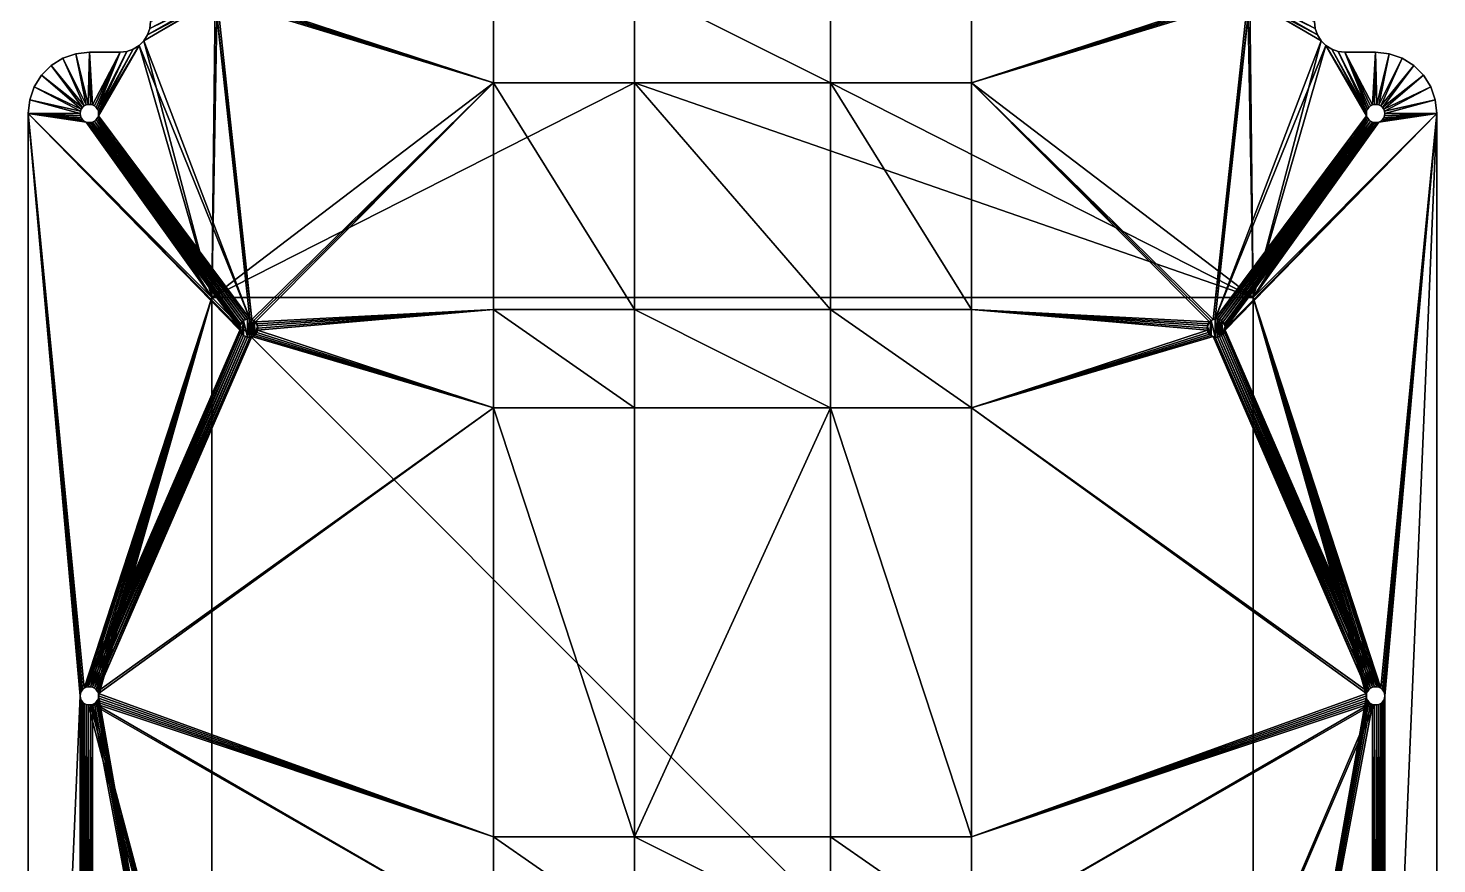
# Model space of a CAD drawing. Extents: x -115 to 115, y -220 to 220.
# Drawn here: x -115 to 115, y -42.4 to 93.9 of the extents above; entities that cross this region are included whole.
import ezdxf

# ---------------------------------------------------------------- set-up
doc = ezdxf.new("R2010")
doc.units = 0
doc.header["$MEASUREMENT"] = 0
doc.layers.get('0').update_dxf_attribs({"linetype": 'CONTINUOUS'})

msp = doc.modelspace()

# ---------------------------------------------------------------- meshes
at = {"color": 0}
mesh = msp.add_polyface(dxfattribs=at)
corners = [(-103.88, 79.01), (-79.53, 46.4), (-79.85, 46.23), (-104.15, 78.77), (-80.12, 45.99), (-103.67, 79.3), (-79.18, 46.49), (-104.47, 78.6), (-80.33, 45.7), (-84.47, 98.6), (-84.15, 98.77), (-78.47, 46.4), (-78.82, 46.49), (-103.54, 79.64), (-104.82, 78.51), (-80.46, 45.36), (-105.18, 78.51), (-80.5, 45), (-96.88, 91.09), (-96.09, 91.88), (-84.82, 98.51), (-95.5, 92.83), (-85.53, 98.6), (-85.18, 98.51), (-95.13, 93.89), (-85.85, 98.77), (-95, 95), (-86.12, 99.01), (-115, 80), (-80.46, 44.64), (-84.15, 98.77, 4), (-84.47, 98.6, 4), (-85, 50, 4), (-96.88, 91.09, 4), (-103.54, 79.64, 4), (-84.82, 98.51, 4), (-96.09, 91.88, 4), (-95.5, 92.83, 4), (-85.53, 98.6, 4), (-85.18, 98.51, 4), (-95.13, 93.89, 4), (-85.85, 98.77, 4), (-95, 95, 4), (-78.82, 46.49, 4), (-79.18, 46.49, 4)]
mesh.append_faces([[corners[k] for k in face] for face in [(0, 1, 2), (3, 2, 4), (5, 6, 1), (5, 1, 0), (7, 4, 8), (9, 10, 11), (9, 11, 12), (13, 6, 5), (13, 12, 6), (14, 8, 15), (16, 15, 17), (18, 12, 13), (19, 12, 18), (19, 9, 12), (19, 20, 9), (21, 20, 19), (21, 22, 23), (21, 23, 20), (24, 22, 21), (24, 25, 22), (26, 25, 24), (26, 27, 25), (28, 17, 29), (30, 31, 32), (32, 33, 34), (35, 36, 31), (32, 36, 33), (31, 36, 32), (35, 37, 36), (38, 37, 39), (39, 37, 35), (38, 40, 37), (41, 40, 38), (41, 42, 40), (21, 36, 37), (21, 19, 36), (24, 37, 40), (24, 40, 42), (24, 21, 37), (26, 24, 42), (6, 43, 44), (6, 12, 43), (1, 6, 44)]])
mesh = msp.add_polyface(dxfattribs=at)
corners = [(-16, 85), (16, 48), (-16, 48), (-16, 101), (16, 85), (-77.5, 45), (-39, 48), (-77.54, 44.64), (-77.54, 45.36), (-77.67, 45.7), (-77.88, 45.99), (-39, 85), (-78.15, 46.23), (-78.47, 46.4), (-84.15, 98.77), (-83.88, 99.01), (-83.67, 99.3), (-83.54, 99.64), (-39, 101), (16, 85, 4), (-16, 101, 4), (-16, 85, 4), (-39, 85, 4), (-85, 50, 4), (-83.88, 99.01, 4), (-84.15, 98.77, 4), (-83.67, 99.3, 4), (-39, 101, 4), (-83.54, 99.64, 4), (-39, 48, 4), (-16, 48, 4), (-77.54, 45.36, 4), (-77.67, 45.7, 4), (-77.88, 45.99, 4), (-78.15, 46.23, 4), (-78.47, 46.4, 4), (-78.82, 46.49), (-78.82, 46.49, 4), (85, 50, 4), (-85, 50, 64)]
mesh.append_faces([[corners[k] for k in face] for face in [(0, 1, 2), (3, 4, 0), (5, 6, 7), (8, 6, 5), (9, 6, 8), (10, 6, 9), (11, 0, 2), (11, 2, 6), (11, 6, 10), (12, 11, 10), (13, 11, 12), (14, 11, 13), (14, 15, 11), (16, 11, 15), (17, 18, 11), (17, 11, 16), (19, 20, 21), (22, 23, 21), (24, 25, 22), (22, 25, 23), (22, 26, 24), (27, 28, 22), (22, 28, 26), (6, 2, 29), (29, 2, 30), (11, 18, 22), (22, 18, 27), (0, 11, 21), (21, 11, 22), (3, 0, 20), (20, 0, 21), (9, 31, 32), (10, 32, 33), (10, 9, 32), (12, 33, 34), (12, 10, 33), (13, 34, 35), (13, 12, 34), (36, 35, 37), (36, 13, 35), (38, 23, 39), (33, 32, 31), (34, 33, 31)]])
mesh = msp.add_polyface(dxfattribs=at)
corners = [(39, 48), (77.88, 45.99), (77.67, 45.7), (77.54, 45.36), (77.5, 45), (77.54, 44.64), (39, 85), (83.54, 99.64), (83.67, 99.3), (83.88, 99.01), (84.15, 98.77), (78.47, 46.4), (78.15, 46.23), (39, 101), (16, 85), (16, 48), (-16, 85), (-16, 101), (16, 101), (84.15, 98.77, 4), (39, 85, 4), (85, 50, 4), (83.54, 99.64, 4), (83.67, 99.3, 4), (83.88, 99.01, 4), (39, 101, 4), (16, 85, 4), (16, 101, 4), (-16, 101, 4), (-85, 50, 4), (-16, 85, 4), (16, 48, 4), (39, 48, 4), (78.82, 46.49), (79.18, 46.49, 4), (78.82, 46.49, 4), (78.47, 46.4, 4), (78.15, 46.23, 4), (77.88, 45.99, 4), (-85, 50, 64), (85, 50, 64)]
mesh.append_faces([[corners[k] for k in face] for face in [(0, 1, 2), (0, 2, 3), (0, 3, 4), (0, 4, 5), (6, 7, 8), (6, 8, 9), (6, 9, 10), (6, 1, 0), (6, 10, 11), (6, 11, 12), (6, 12, 1), (13, 7, 6), (14, 6, 0), (14, 0, 15), (16, 14, 15), (17, 18, 14), (19, 20, 21), (22, 20, 23), (23, 20, 24), (24, 20, 19), (22, 25, 20), (20, 26, 21), (27, 28, 26), (29, 21, 30), (30, 21, 26), (15, 0, 31), (31, 0, 32), (14, 18, 26), (26, 18, 27), (6, 14, 20), (20, 14, 26), (13, 6, 25), (25, 6, 20), (33, 34, 35), (11, 35, 36), (11, 33, 35), (12, 36, 37), (12, 11, 36), (1, 37, 38), (1, 12, 37), (2, 1, 38), (21, 39, 40), (37, 36, 35)]])
mesh = msp.add_polyface(dxfattribs=at)
corners = [(115, 80), (80.46, 44.64), (80.5, 45), (105.18, 78.51), (80.46, 45.36), (104.82, 78.51), (80.33, 45.7), (104.47, 78.6), (80.12, 45.99), (104.15, 78.77), (79.85, 46.23), (103.88, 79.01), (79.53, 46.4), (103.67, 79.3), (79.18, 46.49), (103.54, 79.64), (78.82, 46.49), (96.88, 91.09), (96.09, 91.88), (85.85, 98.77), (95, 95), (95.13, 93.89), (86.12, 99.01), (85.53, 98.6), (95.5, 92.83), (85.18, 98.51), (84.82, 98.51), (84.47, 98.6), (78.47, 46.4), (84.15, 98.77), (103.54, 79.64, 4), (96.88, 91.09, 4), (85, 50, 4), (96.09, 91.88, 4), (95, 95, 4), (85.85, 98.77, 4), (95.13, 93.89, 4), (85.53, 98.6, 4), (95.5, 92.83, 4), (85.18, 98.51, 4), (84.82, 98.51, 4), (84.47, 98.6, 4), (84.15, 98.77, 4), (79.85, 46.23, 4), (79.53, 46.4, 4), (79.18, 46.49, 4)]
mesh.append_faces([[corners[k] for k in face] for face in [(0, 1, 2), (3, 2, 4), (5, 4, 6), (7, 6, 8), (9, 8, 10), (11, 10, 12), (13, 12, 14), (13, 11, 12), (15, 14, 16), (15, 13, 14), (17, 15, 16), (18, 17, 16), (19, 20, 21), (19, 22, 20), (23, 19, 21), (23, 21, 24), (25, 23, 24), (26, 25, 24), (26, 24, 18), (27, 26, 18), (27, 18, 16), (27, 16, 28), (29, 27, 28), (30, 31, 32), (31, 33, 32), (34, 35, 36), (36, 37, 38), (35, 37, 36), (37, 39, 38), (38, 40, 33), (39, 40, 38), (33, 41, 32), (40, 41, 33), (41, 42, 32), (21, 20, 34), (21, 34, 36), (24, 36, 38), (24, 21, 36), (18, 24, 38), (12, 43, 44), (14, 44, 45), (14, 12, 44), (16, 14, 45)]])
mesh = msp.add_polyface(dxfattribs=at)
corners = [(105, 90), (105.18, 81.49), (104.82, 81.49), (104.47, 81.4), (100, 90), (104.15, 81.23), (103.88, 80.99), (103.67, 80.7), (98.89, 90.13), (103.54, 80.36), (97.83, 90.5), (103.5, 80), (96.88, 91.09), (103.54, 79.64), (105.18, 81.49, 4), (105, 90, 4), (104.82, 81.49, 4), (104.47, 81.4, 4), (100, 90, 4), (104.15, 81.23, 4), (103.88, 80.99, 4), (103.67, 80.7, 4), (98.89, 90.13, 4), (103.54, 80.36, 4), (97.83, 90.5, 4), (103.5, 80, 4), (96.88, 91.09, 4), (103.54, 79.64, 4), (96.09, 91.88), (95.5, 92.83, 4), (96.09, 91.88, 4)]
mesh.append_faces([[corners[k] for k in face] for face in [(0, 1, 2), (0, 2, 3), (4, 0, 3), (4, 3, 5), (4, 5, 6), (4, 6, 7), (8, 4, 7), (8, 7, 9), (10, 8, 9), (10, 9, 11), (12, 10, 11), (12, 11, 13), (14, 15, 16), (16, 15, 17), (17, 18, 19), (19, 18, 20), (20, 18, 21), (15, 18, 17), (18, 22, 21), (21, 22, 23), (22, 24, 23), (23, 24, 25), (24, 26, 25), (25, 26, 27), (28, 29, 30), (12, 30, 26), (12, 28, 30), (10, 26, 24), (10, 12, 26), (8, 24, 22), (8, 22, 18), (8, 10, 24), (4, 8, 18), (0, 4, 18), (0, 18, 15), (2, 14, 16), (3, 16, 17), (3, 2, 16), (5, 17, 19), (5, 3, 17), (6, 19, 20), (6, 5, 19), (7, 6, 20)]])
mesh = msp.add_polyface(dxfattribs=at)
corners = [(-107.23, 89.75), (-105, 90), (-105.18, 81.49), (-105.53, 81.4), (-109.34, 89.01), (-105.85, 81.23), (-114.01, 84.34), (-106.46, 80.36), (-114.75, 82.23), (-106.33, 80.7), (-111.23, 87.82), (-106.12, 80.99), (-112.82, 86.23), (-106.46, 80.36, 4), (-114.75, 82.23, 4), (-106.5, 80, 4), (-105.18, 81.49, 4), (-107.23, 89.75, 4), (-105.53, 81.4, 4), (-105, 90, 4), (-109.34, 89.01, 4), (-105.85, 81.23, 4), (-114.01, 84.34, 4), (-106.33, 80.7, 4), (-111.23, 87.82, 4), (-106.12, 80.99, 4), (-112.82, 86.23, 4), (-115, 80)]
mesh.append_faces([[corners[k] for k in face] for face in [(0, 1, 2), (0, 2, 3), (4, 3, 5), (4, 0, 3), (6, 7, 8), (6, 9, 7), (10, 4, 5), (10, 5, 11), (12, 11, 9), (12, 9, 6), (12, 10, 11), (13, 14, 15), (16, 17, 18), (19, 17, 16), (17, 20, 18), (18, 20, 21), (13, 22, 14), (23, 22, 13), (20, 24, 21), (21, 24, 25), (23, 26, 22), (25, 26, 23), (24, 26, 25), (1, 0, 19), (19, 0, 17), (17, 4, 20), (0, 4, 17), (20, 10, 24), (4, 10, 20), (24, 12, 26), (10, 12, 24), (26, 6, 22), (12, 6, 26), (22, 8, 14), (6, 8, 22), (8, 27, 14), (3, 16, 18), (3, 2, 16), (5, 18, 21), (5, 3, 18), (11, 21, 25), (11, 5, 21), (9, 11, 25)]])
mesh = msp.add_polyface(dxfattribs=at)
corners = [(-96.88, 91.09), (-103.54, 79.64), (-103.5, 80), (-97.83, 90.5), (-103.54, 80.36), (-98.89, 90.13), (-103.67, 80.7), (-100, 90), (-103.88, 80.99), (-104.15, 81.23), (-104.47, 81.4), (-105, 90), (-104.82, 81.49), (-105.18, 81.49), (-103.54, 79.64, 4), (-96.88, 91.09, 4), (-103.5, 80, 4), (-97.83, 90.5, 4), (-103.54, 80.36, 4), (-98.89, 90.13, 4), (-103.67, 80.7, 4), (-100, 90, 4), (-103.88, 80.99, 4), (-104.15, 81.23, 4), (-104.47, 81.4, 4), (-105, 90, 4), (-104.82, 81.49, 4), (-105.18, 81.49, 4), (-96.09, 91.88), (-96.09, 91.88, 4)]
mesh.append_faces([[corners[k] for k in face] for face in [(0, 1, 2), (3, 2, 4), (3, 0, 2), (5, 4, 6), (5, 3, 4), (7, 5, 6), (7, 6, 8), (7, 8, 9), (7, 9, 10), (11, 10, 12), (11, 12, 13), (11, 7, 10), (14, 15, 16), (15, 17, 16), (16, 17, 18), (17, 19, 18), (18, 19, 20), (19, 21, 20), (20, 21, 22), (22, 21, 23), (23, 21, 24), (24, 25, 26), (26, 25, 27), (21, 25, 24), (7, 11, 25), (7, 25, 21), (5, 7, 21), (5, 21, 19), (3, 19, 17), (3, 5, 19), (0, 17, 15), (0, 3, 17), (28, 15, 29), (28, 0, 15), (8, 20, 22), (9, 22, 23), (9, 8, 22), (10, 23, 24), (10, 9, 23), (12, 24, 26), (12, 10, 24), (13, 26, 27), (13, 12, 26)]])
mesh = msp.add_polyface(dxfattribs=at)
corners = [(106.46, 80.36), (114.01, 84.34), (114.75, 82.23), (106.33, 80.7), (112.82, 86.23), (106.12, 80.99), (111.23, 87.82), (105.85, 81.23), (109.34, 89.01), (105.53, 81.4), (107.23, 89.75), (105.18, 81.49), (105, 90), (114.01, 84.34, 4), (106.46, 80.36, 4), (114.75, 82.23, 4), (106.33, 80.7, 4), (112.82, 86.23, 4), (106.12, 80.99, 4), (111.23, 87.82, 4), (105.85, 81.23, 4), (109.34, 89.01, 4), (105.53, 81.4, 4), (107.23, 89.75, 4), (105.18, 81.49, 4), (105, 90, 4), (115, 80, 4), (104.82, 81.49)]
mesh.append_faces([[corners[k] for k in face] for face in [(0, 1, 2), (3, 4, 1), (3, 1, 0), (5, 4, 3), (6, 5, 7), (6, 4, 5), (8, 6, 7), (8, 7, 9), (10, 8, 9), (10, 9, 11), (12, 10, 11), (13, 14, 15), (13, 16, 14), (17, 16, 13), (17, 18, 16), (17, 19, 18), (18, 19, 20), (19, 21, 20), (20, 21, 22), (22, 23, 24), (21, 23, 22), (23, 25, 24), (26, 2, 15), (15, 1, 13), (2, 1, 15), (13, 4, 17), (1, 4, 13), (17, 6, 19), (4, 6, 17), (19, 8, 21), (6, 8, 19), (21, 10, 23), (8, 10, 21), (23, 12, 25), (10, 12, 23), (5, 16, 18), (7, 18, 20), (7, 5, 18), (9, 20, 22), (9, 7, 20), (11, 22, 24), (11, 9, 22), (27, 11, 24)]])
mesh = msp.add_polyface(dxfattribs=at)
corners = [(-115, 80), (-106.5, 80), (-106.46, 79.64), (-106.33, 79.3), (-106.12, 79.01), (-105.85, 78.77), (-105.53, 78.6), (-114.75, 82.23), (-106.46, 80.36), (-106.5, 80, 4), (-115, 80, 4), (-106.46, 79.64, 4), (-106.33, 79.3, 4), (-106.12, 79.01, 4), (-105.85, 78.77, 4), (-105.53, 78.6, 4), (-114.75, 82.23, 4), (-103.54, 80.36), (-103.5, 80), (-103.5, 80, 4), (-103.54, 80.36, 4), (-103.67, 80.7), (-103.67, 80.7, 4), (-103.88, 80.99), (-106.33, 80.7), (-106.12, 80.99, 4), (-106.33, 80.7, 4), (-106.46, 80.36, 4), (-104.47, 78.6), (-104.47, 78.6, 4), (-104.15, 78.77, 4), (-104.15, 78.77), (-103.88, 79.01), (-103.88, 79.01, 4), (-103.67, 79.3, 4), (-103.67, 79.3), (-103.54, 79.64), (-103.54, 79.64, 4)]
mesh.append_faces([[corners[k] for k in face] for face in [(0, 1, 2), (0, 2, 3), (0, 3, 4), (0, 4, 5), (0, 5, 6), (7, 1, 0), (7, 8, 1), (9, 10, 11), (11, 10, 12), (12, 10, 13), (13, 10, 14), (14, 10, 15), (9, 16, 10), (16, 0, 10), (17, 18, 19), (17, 19, 20), (21, 20, 22), (21, 17, 20), (23, 21, 22), (24, 25, 26), (8, 24, 26), (8, 26, 27), (1, 8, 27), (1, 27, 9), (2, 9, 11), (2, 1, 9), (2, 11, 12), (3, 2, 12), (4, 12, 13), (4, 13, 14), (4, 3, 12), (5, 4, 14), (6, 5, 14), (28, 29, 30), (31, 28, 30), (32, 30, 33), (32, 33, 34), (32, 31, 30), (35, 32, 34), (36, 34, 37), (36, 35, 34), (18, 37, 19), (18, 36, 37)]])
mesh = msp.add_polyface(dxfattribs=at)
corners = [(105.85, 78.77), (106.12, 79.01), (115, 80), (106.33, 79.3), (105.53, 78.6), (106.46, 79.64), (106.5, 80), (114.75, 82.23), (106.46, 80.36), (106.12, 79.01, 4), (105.85, 78.77, 4), (115, 80, 4), (106.33, 79.3, 4), (105.53, 78.6, 4), (106.46, 79.64, 4), (114.75, 82.23, 4), (106.5, 80, 4), (106.46, 80.36, 4), (106.33, 80.7), (106.33, 80.7, 4), (106.12, 80.99), (103.67, 80.7), (103.88, 80.99, 4), (103.67, 80.7, 4), (103.54, 80.36), (103.54, 80.36, 4), (103.5, 80), (103.5, 80, 4), (103.54, 79.64), (103.54, 79.64, 4), (103.67, 79.3, 4), (103.67, 79.3), (103.88, 79.01), (103.88, 79.01, 4), (104.15, 78.77, 4), (104.15, 78.77), (104.47, 78.6)]
mesh.append_faces([[corners[k] for k in face] for face in [(0, 1, 2), (3, 2, 1), (4, 0, 2), (5, 2, 3), (6, 7, 2), (6, 2, 5), (8, 7, 6), (9, 10, 11), (11, 12, 9), (10, 13, 11), (11, 14, 12), (15, 16, 11), (11, 16, 14), (15, 17, 16), (2, 7, 11), (8, 6, 16), (8, 16, 17), (18, 17, 19), (18, 8, 17), (20, 18, 19), (21, 22, 23), (24, 21, 23), (24, 23, 25), (26, 24, 25), (26, 25, 27), (28, 27, 29), (28, 26, 27), (28, 29, 30), (31, 28, 30), (32, 30, 33), (32, 33, 34), (32, 31, 30), (35, 32, 34), (36, 35, 34), (0, 4, 10), (1, 10, 9), (1, 9, 12), (1, 0, 10), (3, 1, 12), (5, 12, 14), (5, 3, 12), (6, 14, 16), (6, 5, 14)]])
mesh = msp.add_polyface(dxfattribs=at)
corners = [(-104.15, -121.23), (-103.88, -120.99), (-79.18, -114.49), (-103.67, -120.7), (-79.53, -114.4), (-103.5, -120), (-80.12, -113.99), (-103.54, -120.36), (-103.54, -119.64), (-80.33, -113.7), (-103.67, -119.3), (-80.46, -113.36), (-103.88, -119.01), (-80.5, -113), (-104.15, -118.77), (-80.46, -112.64), (-104.47, -118.6), (-80.33, -112.3), (-104.82, -118.51), (-80.12, -112.01), (-105.18, -118.51), (-79.85, -111.77), (-115, -210), (-106.5, -15), (-106.5, -120), (-85, -120, 4), (-103.67, -119.3, 4), (-103.54, -119.64, 4), (-103.88, -119.01, 4), (-104.15, -118.77, 4), (-104.47, -118.6, 4), (-106.5, -15, 4), (-115, -210, 4), (-106.5, -120, 4), (-115, 80), (-103.5, -120, 4), (-104.82, -118.51, 4), (-105.18, -118.51, 4), (-105.53, -118.6), (-105.53, -118.6, 4), (-105.85, -118.77), (-105.85, -118.77, 4), (-106.12, -119.01), (-106.12, -119.01, 4), (-106.33, -119.3), (-106.33, -119.3, 4), (-106.46, -119.64), (-106.46, -119.64, 4)]
mesh.append_faces([[corners[k] for k in face] for face in [(0, 1, 2), (3, 4, 1), (5, 6, 7), (8, 9, 5), (10, 11, 8), (12, 13, 10), (14, 15, 12), (16, 17, 14), (18, 19, 16), (20, 21, 18), (22, 23, 24), (25, 26, 27), (25, 28, 26), (25, 29, 28), (25, 30, 29), (31, 32, 33), (34, 22, 32), (8, 5, 35), (8, 35, 27), (10, 27, 26), (10, 8, 27), (12, 26, 28), (12, 10, 26), (14, 28, 29), (14, 12, 28), (16, 29, 30), (16, 14, 29), (18, 30, 36), (18, 16, 30), (20, 36, 37), (20, 18, 36), (38, 37, 39), (38, 20, 37), (40, 39, 41), (40, 38, 39), (42, 41, 43), (42, 40, 41), (44, 43, 45), (44, 42, 43), (46, 44, 45), (46, 45, 47), (24, 46, 47), (24, 47, 33)]])
mesh = msp.add_polyface(dxfattribs=at)
corners = [(-106.5, -15), (-106.46, -15.36), (-106.5, -120), (-115, -210), (-115, 80), (-106.33, -15.7, 4), (-106.46, -15.36, 4), (-106.33, -119.3, 4), (-106.5, -15, 4), (-106.5, -120, 4), (-115, 80, 4), (-115, -210, 4), (-104.15, -13.77), (-103.88, -14.01, 4), (-104.15, -13.77, 4), (-104.47, -13.6), (-104.47, -13.6, 4), (-104.82, -13.51), (-104.82, -13.51, 4), (-105.18, -13.51), (-105.18, -13.51, 4), (-105.53, -13.6), (-105.53, -13.6, 4), (-105.85, -13.77), (-105.85, -13.77, 4), (-106.12, -14.01), (-106.12, -14.01, 4), (-106.33, -14.3), (-106.33, -14.3, 4), (-106.46, -14.64), (-106.46, -14.64, 4), (-106.33, -15.7), (-106.12, -15.99), (-106.12, -15.99, 4), (-105.85, -16.23, 4), (-105.85, -16.23), (-105.53, -16.4), (-105.53, -16.4, 4), (-105.18, -16.49), (-105.18, -16.49, 4), (-104.82, -16.49, 4), (-104.82, -16.49), (-104.47, -16.4), (-104.47, -16.4, 4), (-104.15, -16.23, 4), (-104.15, -16.23)]
mesh.append_faces([[corners[k] for k in face] for face in [(0, 1, 2), (3, 4, 0), (5, 6, 7), (6, 8, 9), (10, 11, 8), (4, 11, 10), (12, 13, 14), (15, 14, 16), (15, 12, 14), (17, 16, 18), (17, 15, 16), (19, 18, 20), (19, 17, 18), (21, 20, 22), (21, 19, 20), (23, 22, 24), (23, 21, 22), (25, 24, 26), (25, 23, 24), (27, 26, 28), (27, 25, 26), (29, 27, 28), (29, 28, 30), (0, 29, 30), (0, 30, 8), (1, 8, 6), (1, 0, 8), (1, 6, 5), (31, 1, 5), (32, 5, 33), (32, 33, 34), (32, 31, 5), (35, 32, 34), (36, 34, 37), (36, 35, 34), (38, 37, 39), (38, 39, 40), (38, 36, 37), (41, 38, 40), (42, 40, 43), (42, 43, 44), (42, 41, 40), (45, 42, 44)]])
mesh = msp.add_polyface(dxfattribs=at)
corners = [(-80.12, 44.01), (-104.82, -13.51), (-105.18, -13.51), (-80.33, 44.3), (-105.53, -13.6), (-80.46, 44.64), (-105.85, -13.77), (-104.15, 78.77), (-103.88, 79.01), (-79.85, 46.23), (-104.47, 78.6), (-80.12, 45.99), (-104.82, 78.51), (-80.33, 45.7), (-105.18, 78.51), (-80.46, 45.36), (-105.53, 78.6), (-80.5, 45), (-115, 80), (-106.12, -14.01), (-106.33, -14.3), (-106.46, -14.64), (-106.5, -15), (-103.67, -14.3, 4), (-85, 50, 4), (-103.88, -14.01, 4), (-104.15, -13.77, 4), (-104.47, -13.6, 4), (-104.82, -13.51, 4), (-105.18, -13.51, 4), (-105.53, -13.6, 4), (-105.85, -13.77, 4), (-103.5, -15, 4), (-103.54, -14.64, 4), (-103.88, 79.01, 4), (-104.15, 78.77, 4), (-103.67, 79.3, 4), (-104.47, 78.6, 4), (-103.54, 79.64, 4), (-104.82, 78.51, 4), (-105.18, 78.51, 4), (-105.53, 78.6, 4), (-115, 80, 4), (-106.12, -14.01, 4), (-106.33, -14.3, 4), (-106.46, -14.64, 4), (-106.5, -15, 4), (-105.85, 78.77, 4)]
mesh.append_faces([[corners[k] for k in face] for face in [(0, 1, 2), (3, 2, 4), (5, 4, 6), (7, 8, 9), (10, 7, 11), (12, 10, 13), (14, 12, 15), (16, 14, 17), (18, 16, 17), (18, 5, 6), (18, 6, 19), (18, 19, 20), (18, 20, 21), (18, 21, 22), (23, 24, 25), (25, 24, 26), (26, 24, 27), (27, 24, 28), (28, 24, 29), (29, 24, 30), (30, 24, 31), (32, 24, 33), (33, 24, 23), (34, 35, 24), (24, 36, 34), (35, 37, 24), (24, 38, 36), (37, 39, 24), (39, 40, 24), (40, 41, 24), (41, 42, 24), (31, 42, 43), (43, 42, 44), (44, 42, 45), (45, 42, 46), (24, 42, 31), (16, 47, 41), (14, 41, 40), (14, 40, 39), (14, 16, 41), (12, 14, 39), (10, 39, 37), (10, 12, 39)]])
mesh = msp.add_polyface(dxfattribs=at)
corners = [(105.85, -16.23), (106.12, -119.01), (105.85, -118.77), (106.12, -15.99), (106.33, -15.7), (106.33, -119.3), (105.53, -16.4), (105.53, -118.6), (106.46, -15.36), (106.46, -119.64), (105.18, -16.49), (105.18, -118.51), (106.5, -15), (106.5, -120), (104.82, -16.49), (104.82, -118.51), (63.85, -111.77), (39, -54), (104.47, -16.4), (115, 80), (115, -210), (106.12, -15.99, 4), (105.85, -16.23, 4), (106.12, -119.01, 4), (105.85, -118.77, 4), (106.33, -15.7, 4), (106.33, -119.3, 4), (105.53, -16.4, 4), (105.53, -118.6, 4), (106.46, -15.36, 4), (106.46, -119.64, 4), (105.18, -16.49, 4), (105.18, -118.51, 4), (106.5, -120, 4), (106.5, -15, 4), (104.82, -16.49, 4), (104.82, -118.51, 4), (104.47, -16.4, 4), (104.47, -118.6, 4), (85, -120, 4), (104.15, -16.23, 4), (103.88, -15.99, 4), (115, -210, 4), (115, 80, 4), (103.5, -15, 4), (103.54, -15.36, 4), (103.67, -15.7, 4), (64.33, -112.3), (64.46, -112.64, 4), (64.33, -112.3, 4), (64.12, -112.01), (64.12, -112.01, 4), (85, 50, 64), (85, -120, 64)]
mesh.append_faces([[corners[k] for k in face] for face in [(0, 1, 2), (0, 3, 1), (4, 5, 1), (4, 1, 3), (6, 2, 7), (6, 0, 2), (8, 5, 4), (8, 9, 5), (10, 7, 11), (10, 6, 7), (12, 13, 9), (14, 15, 16), (14, 10, 11), (14, 11, 15), (17, 18, 16), (19, 20, 13), (21, 22, 23), (23, 22, 24), (23, 25, 21), (26, 25, 23), (22, 27, 24), (24, 27, 28), (26, 29, 25), (30, 29, 26), (27, 31, 28), (28, 31, 32), (33, 34, 30), (32, 35, 36), (31, 35, 32), (36, 37, 38), (35, 37, 36), (38, 37, 39), (37, 40, 39), (40, 41, 39), (42, 43, 33), (44, 39, 45), (45, 39, 46), (46, 39, 41), (47, 48, 49), (50, 49, 51), (50, 47, 49), (39, 52, 53), (51, 49, 48)]])
mesh = msp.add_polyface(dxfattribs=at)
corners = [(80.33, 44.3), (105.53, -13.6), (105.18, -13.51), (80.46, 44.64), (105.85, -13.77), (115, 80), (106.5, -15), (106.46, -14.64), (106.33, -14.3), (106.12, -14.01), (105.53, 78.6), (80.5, 45), (105.18, 78.51), (104.82, 78.51), (80.46, 45.36), (104.47, 78.6), (80.33, 45.7), (104.15, 78.77), (80.12, 45.99), (103.88, 79.01), (79.85, 46.23), (105.85, -13.77, 4), (85, 50, 4), (105.53, -13.6, 4), (105.18, -13.51, 4), (104.82, -13.51, 4), (104.47, -13.6, 4), (104.15, -13.77, 4), (103.88, -14.01, 4), (103.67, -14.3, 4), (103.54, -14.64, 4), (103.5, -15, 4), (115, 80, 4), (106.5, -15, 4), (106.46, -14.64, 4), (106.33, -14.3, 4), (106.12, -14.01, 4), (105.53, 78.6, 4), (105.18, 78.51, 4), (104.82, 78.51, 4), (104.47, 78.6, 4), (104.15, 78.77, 4), (103.88, 79.01, 4), (103.67, 79.3, 4), (103.54, 79.64, 4), (105.85, 78.77, 4)]
mesh.append_faces([[corners[k] for k in face] for face in [(0, 1, 2), (3, 4, 1), (5, 6, 7), (5, 7, 8), (5, 8, 9), (5, 9, 4), (5, 4, 3), (10, 5, 11), (12, 10, 11), (13, 12, 14), (15, 13, 16), (17, 15, 18), (19, 17, 20), (21, 22, 23), (23, 22, 24), (24, 22, 25), (25, 22, 26), (26, 22, 27), (27, 22, 28), (28, 22, 29), (29, 22, 30), (30, 22, 31), (21, 32, 22), (33, 32, 34), (34, 32, 35), (35, 32, 36), (36, 32, 21), (32, 37, 22), (37, 38, 22), (38, 39, 22), (39, 40, 22), (40, 41, 22), (41, 42, 22), (42, 43, 22), (43, 44, 22), (15, 41, 40), (13, 40, 39), (13, 39, 38), (13, 15, 40), (12, 13, 38), (10, 38, 37), (10, 37, 45), (10, 12, 38)]])
mesh = msp.add_polyface(dxfattribs=at)
corners = [(115, -210), (115, 80, 4), (115, -210, 4), (106.46, -119.64), (106.5, -120), (106.5, -120, 4), (106.46, -119.64, 4), (106.33, -119.3), (106.33, -119.3, 4), (106.12, -119.01), (106.12, -119.01, 4), (105.85, -118.77), (105.85, -118.77, 4), (105.53, -118.6), (105.53, -118.6, 4), (105.18, -118.51), (105.18, -118.51, 4), (104.82, -118.51), (104.82, -118.51, 4), (104.47, -118.6), (104.47, -118.6, 4), (104.15, -118.77), (104.15, -118.77, 4), (103.88, -119.01), (103.88, -119.01, 4), (103.67, -119.3), (103.88, -120.99), (103.67, -120.7, 4), (103.88, -120.99, 4), (104.15, -121.23, 4), (104.15, -121.23), (104.47, -121.4), (104.47, -121.4, 4), (104.82, -121.49), (104.82, -121.49, 4), (105.18, -121.49, 4), (105.18, -121.49), (105.53, -121.4), (105.53, -121.4, 4), (105.85, -121.23, 4), (105.85, -121.23), (106.12, -120.99), (106.12, -120.99, 4), (106.33, -120.7, 4), (106.33, -120.7), (106.46, -120.36), (106.46, -120.36, 4)]
mesh.append_faces([[corners[k] for k in face] for face in [(0, 1, 2), (3, 4, 5), (3, 5, 6), (7, 6, 8), (7, 3, 6), (9, 8, 10), (9, 7, 8), (11, 10, 12), (11, 9, 10), (13, 12, 14), (13, 11, 12), (15, 14, 16), (15, 13, 14), (17, 16, 18), (17, 15, 16), (19, 18, 20), (19, 17, 18), (21, 20, 22), (21, 19, 20), (23, 22, 24), (23, 21, 22), (25, 23, 24), (26, 27, 28), (26, 28, 29), (30, 26, 29), (31, 29, 32), (31, 30, 29), (33, 32, 34), (33, 34, 35), (33, 31, 32), (36, 33, 35), (37, 35, 38), (37, 38, 39), (37, 36, 35), (40, 37, 39), (41, 39, 42), (41, 42, 43), (41, 40, 39), (44, 41, 43), (45, 43, 46), (45, 44, 43), (4, 46, 5), (4, 45, 46)]])
mesh = msp.add_polyface(dxfattribs=at)
corners = [(106.5, -15), (106.46, -119.64), (106.46, -15.36), (115, 80), (106.5, -120), (106.46, -119.64, 4), (106.5, -15, 4), (106.46, -15.36, 4), (106.5, -120, 4), (115, 80, 4), (115, -210), (106.46, -14.64), (106.46, -14.64, 4), (106.33, -14.3), (106.33, -14.3, 4), (106.12, -14.01), (106.12, -14.01, 4), (105.85, -13.77), (105.85, -13.77, 4), (105.53, -13.6), (105.53, -13.6, 4), (105.18, -13.51), (105.18, -13.51, 4), (104.82, -13.51), (104.82, -13.51, 4), (104.47, -13.6), (104.47, -13.6, 4), (104.15, -13.77), (104.15, -13.77, 4), (103.88, -14.01), (104.15, -16.23), (103.88, -15.99), (104.15, -16.23, 4), (104.47, -16.4), (104.47, -16.4, 4), (104.82, -16.49), (104.82, -16.49, 4), (105.18, -16.49, 4), (105.18, -16.49), (105.53, -16.4), (105.53, -16.4, 4), (105.85, -16.23, 4), (105.85, -16.23), (106.12, -15.99), (106.12, -15.99, 4), (106.33, -15.7, 4), (106.33, -15.7)]
mesh.append_faces([[corners[k] for k in face] for face in [(0, 1, 2), (3, 4, 0), (5, 6, 7), (8, 9, 6), (10, 3, 9), (11, 0, 6), (11, 6, 12), (13, 12, 14), (13, 11, 12), (15, 14, 16), (15, 13, 14), (17, 16, 18), (17, 15, 16), (19, 18, 20), (19, 17, 18), (21, 20, 22), (21, 19, 20), (23, 22, 24), (23, 21, 22), (25, 24, 26), (25, 23, 24), (27, 26, 28), (27, 25, 26), (29, 27, 28), (30, 31, 32), (33, 32, 34), (33, 30, 32), (35, 34, 36), (35, 36, 37), (35, 33, 34), (38, 35, 37), (39, 37, 40), (39, 40, 41), (39, 38, 37), (42, 39, 41), (43, 41, 44), (43, 44, 45), (43, 42, 41), (46, 43, 45), (2, 45, 7), (2, 46, 45), (0, 7, 6), (0, 2, 7)]])
mesh = msp.add_polyface(dxfattribs=at)
corners = [(-104.47, -16.4), (-79.18, -111.51), (-79.53, -111.6), (-104.82, -16.49), (-79.85, -111.77), (-105.18, -16.49), (-105.18, -118.51), (-105.53, -16.4), (-105.53, -118.6), (-105.85, -16.23), (-105.85, -118.77), (-106.12, -15.99), (-106.12, -119.01), (-106.33, -15.7), (-106.33, -119.3), (-106.46, -15.36), (-106.46, -119.64), (-106.5, -120), (-103.88, -15.99, 4), (-104.15, -16.23, 4), (-85, -120, 4), (-104.47, -16.4, 4), (-104.47, -118.6, 4), (-104.82, -16.49, 4), (-104.82, -118.51, 4), (-105.18, -16.49, 4), (-105.18, -118.51, 4), (-105.53, -16.4, 4), (-105.53, -118.6, 4), (-105.85, -16.23, 4), (-105.85, -118.77, 4), (-106.12, -15.99, 4), (-106.12, -119.01, 4), (-106.33, -15.7, 4), (-106.33, -119.3, 4), (-106.46, -15.36, 4), (-106.46, -119.64, 4), (-106.5, -120, 4), (-103.54, -15.36, 4), (-103.67, -15.7, 4), (-79.53, -111.6, 4), (-79.85, -111.77, 4), (-80.12, -112.01), (-80.12, -112.01, 4), (-80.33, -112.3), (-80.33, -112.3, 4), (-80.46, -112.64), (-80.46, -112.64, 4), (-85, 50, 4), (-85, -120, 64)]
mesh.append_faces([[corners[k] for k in face] for face in [(0, 1, 2), (3, 2, 4), (5, 4, 6), (7, 6, 8), (7, 5, 6), (9, 8, 10), (9, 7, 8), (11, 10, 12), (11, 9, 10), (13, 12, 14), (13, 11, 12), (15, 14, 16), (15, 16, 17), (15, 13, 14), (18, 19, 20), (20, 21, 22), (19, 21, 20), (22, 23, 24), (21, 23, 22), (23, 25, 24), (24, 25, 26), (25, 27, 26), (26, 27, 28), (27, 29, 28), (28, 29, 30), (30, 31, 32), (29, 31, 30), (31, 33, 32), (32, 33, 34), (34, 35, 36), (36, 35, 37), (20, 38, 39), (20, 39, 18), (4, 40, 41), (42, 41, 43), (42, 4, 41), (44, 43, 45), (44, 42, 43), (46, 44, 45), (46, 45, 47), (48, 20, 49), (43, 47, 45), (43, 41, 47)]])
mesh = msp.add_polyface(dxfattribs=at)
corners = [(-16, -38), (16, -54), (-16, -54), (-39, 32), (-39, -38), (-104.15, -16.23), (-39, -54), (-103.88, -15.99), (-103.67, -15.7), (-104.47, -16.4), (-103.54, -15.36), (-104.82, -16.49), (-79.53, -111.6), (-103.5, -15), (-105.18, -16.49), (-79.85, -111.77), (-103.54, -14.64), (-103.67, -14.3), (-78.82, 43.51), (-103.88, -14.01), (-79.18, 43.51), (-104.15, -13.77), (-79.53, 43.6), (-104.47, -13.6), (-79.85, 43.77), (-104.82, -13.51), (-85, -120, 4), (-85, 50, 4), (-103.5, -15, 4), (-103.54, -15.36, 4), (-39, -54, 4), (-39, -38, 4), (-16, -38, 4), (-16, -54, 4), (-103.54, -14.64, 4), (-103.67, -14.3, 4), (-103.88, -14.01, 4), (-104.15, -16.23, 4), (-103.88, -15.99, 4), (-103.67, -15.7, 4), (-85, -120, 64), (-85, 50, 64)]
mesh.append_faces([[corners[k] for k in face] for face in [(0, 1, 2), (3, 0, 4), (5, 4, 6), (5, 7, 4), (8, 4, 7), (9, 5, 6), (10, 4, 8), (11, 9, 12), (13, 4, 10), (14, 11, 15), (16, 4, 13), (16, 3, 4), (17, 3, 16), (18, 17, 19), (20, 19, 21), (22, 21, 23), (24, 23, 25), (26, 27, 28), (26, 28, 29), (6, 4, 30), (30, 4, 31), (0, 2, 32), (32, 2, 33), (4, 0, 31), (31, 0, 32), (16, 13, 28), (16, 28, 34), (17, 34, 35), (17, 16, 34), (19, 35, 36), (19, 17, 35), (21, 19, 36), (7, 37, 38), (7, 38, 39), (7, 5, 37), (8, 7, 39), (10, 39, 29), (10, 8, 39), (13, 29, 28), (13, 10, 29), (27, 40, 41), (31, 33, 30), (31, 32, 33)]])
mesh = msp.add_polyface(dxfattribs=at)
corners = [(-16, -54), (16, -54), (-16, -108), (-39, -108), (-77.5, -113), (-77.54, -113.36), (-77.54, -112.64), (-77.67, -112.3), (-77.88, -112.01), (-78.15, -111.77), (-39, -54), (-78.47, -111.6), (-78.82, -111.51), (-79.18, -111.51), (-104.47, -16.4), (-39, -120, 4), (-39, -108, 4), (-16, -120, 4), (-16, -108, 4), (-16, -54, 4), (-39, -54, 4), (-77.54, -112.64, 4), (-77.67, -112.3, 4), (-77.88, -112.01, 4), (-78.15, -111.77, 4), (-78.47, -111.6, 4), (-78.82, -111.51, 4), (-79.18, -111.51, 4), (-79.53, -111.6), (-79.53, -111.6, 4), (-79.85, -111.77), (-78.47, -114.4, 4), (-78.82, -114.49, 4), (-79.85, -111.77, 4), (-79.18, -114.49, 4), (85, -120, 64), (-85, 50, 64), (-85, -120, 64)]
mesh.append_faces([[corners[k] for k in face] for face in [(0, 1, 2), (0, 2, 3), (4, 3, 5), (6, 3, 4), (7, 3, 6), (8, 3, 7), (9, 3, 8), (10, 11, 12), (10, 12, 13), (10, 3, 9), (10, 0, 3), (10, 9, 11), (14, 10, 13), (15, 3, 16), (2, 17, 18), (3, 2, 16), (16, 2, 18), (0, 10, 19), (19, 10, 20), (7, 21, 22), (7, 6, 21), (8, 22, 23), (8, 7, 22), (9, 23, 24), (9, 8, 23), (11, 24, 25), (11, 9, 24), (12, 25, 26), (12, 11, 25), (13, 26, 27), (13, 12, 26), (28, 27, 29), (28, 13, 27), (30, 28, 29), (16, 18, 17), (23, 22, 21), (24, 23, 21), (25, 24, 31), (26, 25, 31), (27, 26, 32), (33, 29, 27), (33, 27, 34), (35, 36, 37)]])
mesh = msp.add_polyface(dxfattribs=at)
corners = [(104.47, -16.4), (104.82, -16.49), (63.85, -111.77), (39, -54), (104.15, -16.23), (39, -38), (103.54, -14.64), (103.5, -15), (103.54, -15.36), (103.67, -15.7), (103.88, -15.99), (80.12, 44.01), (105.18, -13.51), (104.82, -13.51), (79.85, 43.77), (104.47, -13.6), (79.53, 43.6), (104.15, -13.77), (79.18, 43.51), (103.88, -14.01), (78.82, 43.51), (103.67, -14.3), (-16, -38), (16, -38), (16, -54), (39, 32), (16, 32), (85, 50, 4), (85, -120, 4), (103.5, -15, 4), (16, -38, 4), (39, -38, 4), (16, -54, 4), (39, -54, 4), (104.15, -13.77, 4), (103.88, -14.01, 4), (103.67, -14.3, 4), (103.54, -14.64, 4), (103.54, -15.36, 4), (103.67, -15.7, 4), (103.88, -15.99, 4), (104.15, -16.23, 4), (85, 50, 64), (-85, 50, 64), (85, -120, 64)]
mesh.append_faces([[corners[k] for k in face] for face in [(0, 1, 2), (3, 4, 0), (5, 6, 7), (5, 7, 8), (5, 8, 9), (5, 9, 10), (5, 10, 4), (5, 4, 3), (11, 12, 13), (14, 13, 15), (16, 15, 17), (18, 17, 19), (20, 19, 21), (22, 23, 24), (25, 21, 6), (25, 6, 5), (26, 23, 22), (26, 5, 23), (27, 28, 29), (23, 5, 30), (30, 5, 31), (24, 23, 32), (32, 23, 30), (5, 3, 31), (31, 3, 33), (19, 34, 35), (21, 35, 36), (21, 19, 35), (6, 21, 36), (6, 36, 37), (7, 6, 37), (7, 37, 29), (8, 29, 38), (8, 7, 29), (8, 38, 39), (9, 8, 39), (10, 39, 40), (10, 40, 41), (10, 9, 39), (28, 27, 42), (30, 31, 33), (30, 33, 32), (42, 43, 44)]])
mesh = msp.add_polyface(dxfattribs=at)
corners = [(-78.82, 43.51), (-78.47, 43.6), (-103.67, -14.3), (-79.18, 43.51), (-103.88, -14.01), (-79.53, 43.6), (-104.15, -13.77), (-79.85, 43.77), (-104.47, -13.6), (-80.12, 44.01), (-104.82, -13.51), (-80.33, 44.3), (-105.18, -13.51), (-80.46, 44.64), (-105.53, -13.6), (-79.53, 46.4), (-79.18, 46.49, 4), (-79.53, 46.4, 4), (-79.85, 46.23), (-79.85, 46.23, 4), (-80.12, 45.99), (-80.12, 45.99, 4), (-80.33, 45.7), (-80.33, 45.7, 4), (-80.46, 45.36), (-80.46, 45.36, 4), (-80.5, 45), (-80.5, 45, 4), (-80.46, 44.64, 4), (-80.33, 44.3, 4), (-80.12, 44.01, 4), (-79.85, 43.77, 4), (-79.53, 43.6, 4), (-79.18, 43.51, 4), (-78.82, 43.51, 4)]
mesh.append_faces([[corners[k] for k in face] for face in [(0, 1, 2), (3, 0, 4), (5, 3, 6), (7, 5, 8), (9, 7, 10), (11, 9, 12), (13, 11, 14), (15, 16, 17), (18, 17, 19), (18, 15, 17), (20, 19, 21), (20, 18, 19), (22, 21, 23), (22, 20, 21), (24, 22, 23), (24, 23, 25), (26, 24, 25), (26, 25, 27), (13, 27, 28), (13, 26, 27), (13, 28, 29), (11, 13, 29), (9, 29, 30), (9, 30, 31), (9, 11, 29), (7, 9, 31), (5, 31, 32), (5, 7, 31), (3, 32, 33), (3, 33, 34), (3, 5, 32), (31, 33, 32), (28, 30, 29), (16, 34, 33), (25, 28, 27), (25, 30, 28), (19, 17, 16), (19, 31, 30), (19, 16, 33), (19, 33, 31), (19, 30, 25), (21, 25, 23), (21, 19, 25)]])
mesh = msp.add_polyface(dxfattribs=at)
corners = [(-16, 32), (16, 32), (-16, -38), (-16, 48), (-39, 32), (-78.15, 43.77), (-77.88, 44.01), (-77.67, 44.3), (-78.47, 43.6), (-103.67, -14.3), (-77.54, 44.64), (-39, 48), (-39, 32, 4), (-39, 48, 4), (-16, 32, 4), (-16, 48, 4), (-77.54, 45.36), (-77.5, 45), (-77.5, 45, 4), (-77.54, 45.36, 4), (-77.67, 45.7), (-78.82, 43.51), (-79.18, 43.51), (-78.82, 43.51, 4), (-78.47, 43.6, 4), (-78.15, 43.77, 4), (-77.88, 44.01, 4), (-77.67, 44.3, 4), (-77.54, 44.64, 4), (-78.15, 46.23, 4), (-78.47, 46.4, 4), (-78.82, 46.49, 4), (-79.18, 46.49, 4)]
mesh.append_faces([[corners[k] for k in face] for face in [(0, 1, 2), (3, 1, 0), (4, 0, 2), (5, 6, 4), (7, 4, 6), (8, 5, 4), (8, 4, 9), (10, 4, 7), (10, 11, 4), (4, 11, 12), (12, 11, 13), (0, 4, 14), (14, 4, 12), (3, 0, 15), (15, 0, 14), (16, 17, 18), (16, 18, 19), (20, 16, 19), (21, 22, 23), (8, 23, 24), (8, 24, 25), (8, 21, 23), (5, 8, 25), (6, 25, 26), (6, 26, 27), (6, 5, 25), (7, 6, 27), (10, 27, 28), (10, 7, 27), (17, 28, 18), (17, 10, 28), (13, 14, 12), (13, 15, 14), (28, 27, 26), (19, 18, 28), (19, 28, 26), (29, 25, 24), (29, 26, 25), (29, 19, 26), (30, 29, 24), (31, 24, 23), (31, 30, 24), (32, 31, 23)]])
mesh = msp.add_polyface(dxfattribs=at)
corners = [(39, 32), (78.47, 43.6), (103.67, -14.3), (77.54, 44.64), (77.67, 44.3), (77.88, 44.01), (78.15, 43.77), (39, 48), (16, 32), (39, -38), (-16, 48), (16, 48), (16, 32, 4), (16, 48, 4), (39, 32, 4), (39, 48, 4), (77.67, 45.7), (77.88, 45.99, 4), (77.67, 45.7, 4), (77.54, 45.36), (77.54, 45.36, 4), (77.5, 45), (77.5, 45, 4), (77.54, 44.64, 4), (77.67, 44.3, 4), (77.88, 44.01, 4), (78.15, 43.77, 4), (78.47, 43.6, 4), (78.82, 43.51), (78.82, 43.51, 4), (78.15, 46.23, 4), (78.82, 46.49, 4)]
mesh.append_faces([[corners[k] for k in face] for face in [(0, 1, 2), (0, 3, 4), (0, 4, 5), (0, 5, 6), (0, 6, 1), (7, 3, 0), (8, 0, 9), (10, 11, 8), (8, 11, 12), (12, 11, 13), (0, 8, 14), (14, 8, 12), (7, 0, 15), (15, 0, 14), (16, 17, 18), (19, 16, 18), (19, 18, 20), (21, 19, 20), (21, 20, 22), (3, 22, 23), (3, 21, 22), (3, 23, 24), (4, 3, 24), (5, 24, 25), (5, 25, 26), (5, 4, 24), (6, 5, 26), (1, 26, 27), (1, 6, 26), (28, 27, 29), (28, 1, 27), (13, 15, 14), (13, 14, 12), (26, 29, 27), (23, 25, 24), (20, 23, 22), (20, 25, 23), (30, 26, 25), (30, 31, 29), (30, 29, 26), (30, 25, 20), (17, 20, 18), (17, 30, 20)]])
mesh = msp.add_polyface(dxfattribs=at)
corners = [(79.85, 43.77), (80.12, 44.01), (104.82, -13.51), (80.33, 44.3), (105.18, -13.51), (79.53, 43.6), (104.47, -13.6), (80.46, 44.64), (105.53, -13.6), (79.18, 43.51), (104.15, -13.77), (78.82, 43.51), (103.88, -14.01), (78.47, 43.6), (103.67, -14.3), (80.46, 45.36), (80.5, 45), (80.5, 45, 4), (80.46, 45.36, 4), (80.33, 45.7), (80.33, 45.7, 4), (80.12, 45.99), (80.12, 45.99, 4), (79.85, 46.23), (79.85, 46.23, 4), (79.53, 46.4), (78.82, 43.51, 4), (79.18, 43.51, 4), (79.53, 43.6, 4), (79.85, 43.77, 4), (80.12, 44.01, 4), (80.33, 44.3, 4), (80.46, 44.64, 4), (79.53, 46.4, 4), (79.18, 46.49, 4), (78.82, 46.49, 4)]
mesh.append_faces([[corners[k] for k in face] for face in [(0, 1, 2), (3, 4, 1), (5, 0, 6), (7, 8, 3), (9, 5, 10), (11, 9, 12), (13, 11, 14), (15, 16, 17), (15, 17, 18), (19, 18, 20), (19, 15, 18), (21, 20, 22), (21, 19, 20), (23, 22, 24), (23, 21, 22), (25, 23, 24), (11, 26, 27), (9, 11, 27), (5, 27, 28), (5, 28, 29), (5, 9, 27), (0, 5, 29), (1, 29, 30), (1, 30, 31), (1, 0, 29), (3, 1, 31), (7, 31, 32), (7, 3, 31), (16, 32, 17), (16, 7, 32), (32, 31, 30), (18, 17, 32), (18, 32, 30), (22, 20, 18), (24, 29, 28), (24, 30, 29), (24, 18, 30), (24, 22, 18), (33, 24, 28), (34, 28, 27), (34, 33, 28), (35, 27, 26), (35, 34, 27)]])

doc.saveas('drawing.dxf')
